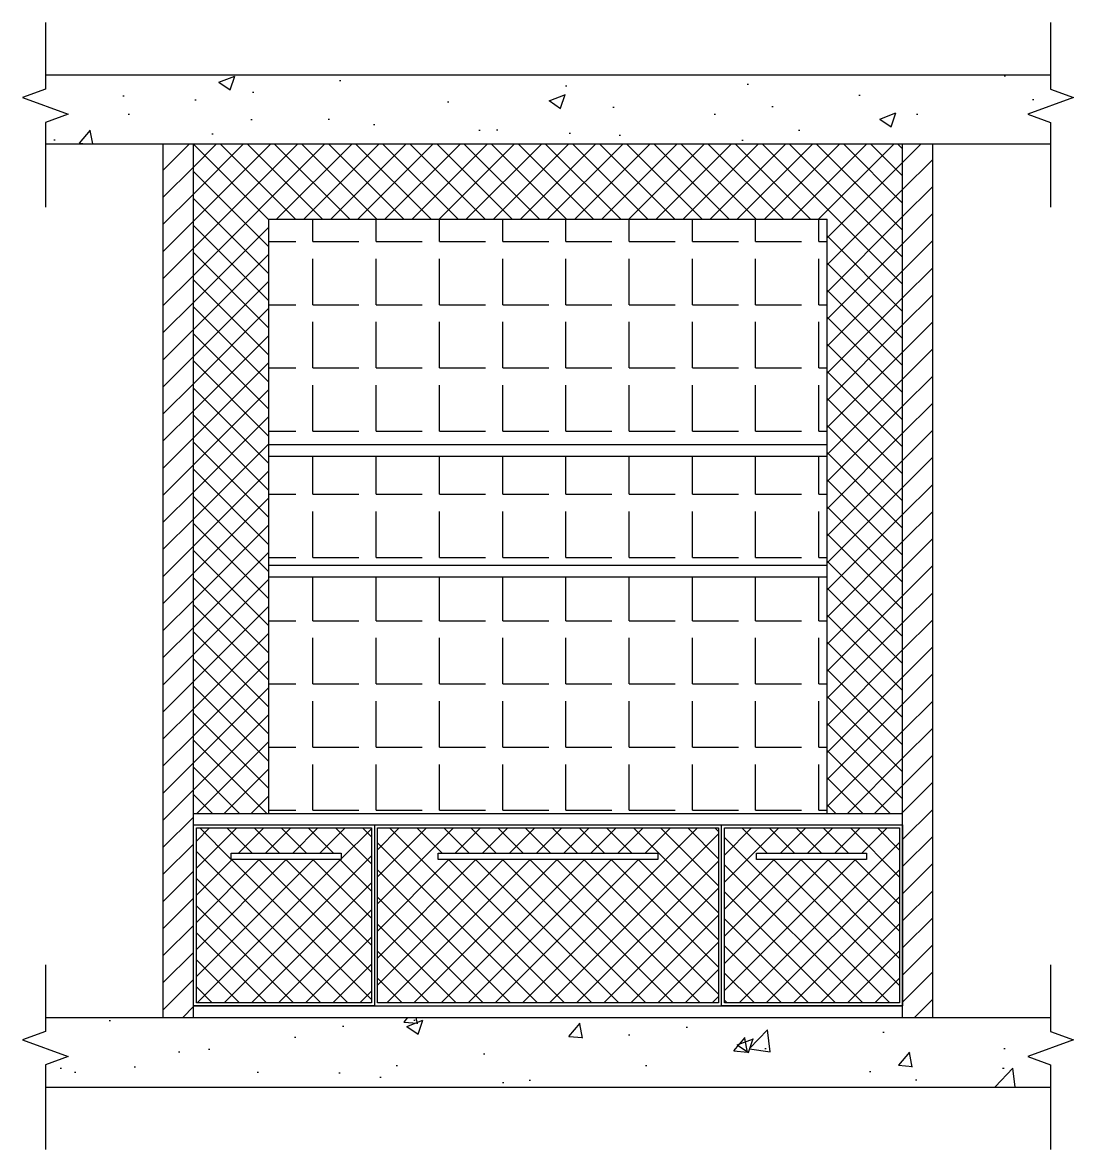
# Model space of a CAD drawing. Header units: millimetres. Extents: x -184691 to 158232, y -112569 to 33289.
# Drawn here: x 136507 to 139989, y -9716 to -5979 of the extents above; entities that cross this region are included whole.
import ezdxf

# ---------------------------------------------------------------- set-up
doc = ezdxf.new("R2010")
doc.units = ezdxf.units.MM
doc.header["$LTSCALE"] = 10

msp = doc.modelspace()

# ---------------------------------------------------------------- hatches: boundary and pattern name
h = msp.add_hatch()
h.set_pattern_fill('AR-CONC', color=256, scale=3, style=0)
h.set_pattern_definition([(50, (-142490.17, 0), (546.554, -47.81726), [57.15, -628.65]), (355, (-142490.17, 0), (-105.7285, 573.1699), [45.72, -502.92]), (100.451, (-142444.6, -4), (440.8275, 525.3501), [48.57, -534.27]), (46.1842, (-142490.2, 152.4), (813.2371, -126.127), [85.725, -942.975]), (96.6356, (-142422.4, 141.9), (712.2127, 742.2767), [72.855, -801.405]), (351.184, (-142490.2, 152.4), (712.2138, 742.2754), [68.58, -754.38]), (21, (-142413.97, 114.3), (454.84464, -306.79656), [57.15, -628.65]), (326, (-142413.97, 114.3), (185.4061, 552.5639), [45.72, -502.92]), (71.4514, (-142376.07, 88.73), (640.2495, 245.7686), [48.57, -534.27]), (37.5, (-142490.17, 0), (9.26581, 253.66512), [0, -496.824, 0, -510.54, 0, -504.825]), (7.5, (-142490.17, 0), (200.459, 300.54172), [0, -291.084, 0, -485.394, 0, -192.405]), (327.5, (-142660.1, 0), (406.77179, -17.18623), [0, -190.5, 0, -594.36, 0, -788.67]), (317.5, (-142736.3, 0), (444.38754, 76.27947), [0, -247.65, 0, -394.716, 0, -560.07])])
h.paths.add_polyline_path([(139912.7, -6310.6), (139836.9, -6283), (139988.6, -6227.8), (139912.7, -6200.2), (139912.7, -6153.2), (136582.4, -6153.2), (136582.4, -6200.2), (136506.5, -6227.8), (136658.2, -6283), (136582.4, -6310.6), (136582.4, -6381.8), (139912.7, -6381.8)])
h.paths.add_polyline_path([(139836.9, -9407.6), (139988.6, -9352.4), (139912.7, -9324.8), (139912.7, -9277.8), (136582.4, -9277.8), (136582.4, -9324.8), (136506.5, -9352.4), (136658.2, -9407.6), (136582.4, -9435.2), (136582.4, -9509), (139912.7, -9509), (139912.7, -9435.2)])
h = msp.add_hatch()
h.set_pattern_fill('ANSI31', color=256, scale=20, style=0)
h.set_pattern_definition([(45, (-142490.17, 0), (-44.90128, 44.90128), [])])
h.paths.add_polyline_path([(137072.5, -6381.8), (136972.5, -6381.8), (136972.5, -9277.8), (137072.5, -9277.8)])
h.paths.add_polyline_path([(139522.5, -6381.8), (139422.5, -6381.8), (139422.5, -9277.8), (139522.5, -9277.8)])
h = msp.add_hatch()
h.set_pattern_fill('ANSI37', color=256, scale=20, style=0)
h.set_pattern_definition([(45, (-142490.17, 0), (-44.90128, 44.90128), []), (135, (-142490.17, 0), (-44.90128, -44.90128), [])])
h.paths.add_polyline_path([(137662.5, -8649.8), (137082.5, -8649.8), (137082.5, -9229.8), (137662.5, -9229.8)])
h.paths.add_polyline_path([(137198.2, -8754.9), (137198.2, -8733.7), (137562.5, -8733.7), (137562.5, -8754.9)], flags=16)
h.paths.add_polyline_path([(138812.5, -8649.8), (137682.5, -8649.8), (137682.5, -9229.8), (138812.5, -9229.8)])
h.paths.add_polyline_path([(137883.4, -8754.9), (137883.4, -8733.7), (138611.9, -8733.7), (138611.9, -8754.9)], flags=16)
h.paths.add_polyline_path([(139412.5, -8649.8), (138832.5, -8649.8), (138832.5, -9229.8), (139412.5, -9229.8)])
h.paths.add_polyline_path([(138938.8, -8754.9), (138938.8, -8733.7), (139303, -8733.7), (139303, -8754.9)], flags=16)
h.paths.add_polyline_path([(139422.5, -6381.8), (137072.5, -6381.8), (137072.5, -8601.8), (137322.5, -8601.8), (137322.5, -6631.8), (139172.5, -6631.8), (139172.5, -8601.8), (139422.5, -8601.8)])
h = msp.add_hatch()
h.set_pattern_fill('ANGLE', color=256, scale=30, style=0)
h.set_pattern_definition([(0, (-142490.17, 0), (0, 209.55), [152.4, -57.15]), (90, (-142490.17, 0), (-209.55, 1e-14), [152.4, -57.15])])
h.paths.add_polyline_path([(139172.5, -6631.8), (137322.5, -6631.8), (137322.5, -7378.8), (139172.5, -7378.8)])
h.paths.add_polyline_path([(139172.5, -7416.8), (137322.5, -7416.8), (137322.5, -7778.8), (139172.5, -7778.8)])
h.paths.add_polyline_path([(139172.5, -7816.8), (137322.5, -7816.8), (137322.5, -8601.8), (139172.5, -8601.8)])

# ---------------------------------------------------------------- linework, layer by layer
for p, q in [((136582.4, -6153.2), (139912.7, -6153.2)), ((136582.4, -6381.8), (139912.7, -6381.8)), ((136972.5, -9277.8), (136972.5, -6381.8)), ((137072.5, -9277.8), (137072.5, -6381.8)), ((139422.5, -9277.8), (139422.5, -6381.8)), ((139522.5, -9277.8), (139522.5, -6381.8)), ((137322.5, -6631.8), (139172.5, -6631.8)), ((137322.5, -8601.8), (137322.5, -6631.8)), ((139172.5, -8601.8), (139172.5, -6631.8)), ((137322.5, -7378.8), (139172.5, -7378.8)), ((137322.5, -7416.8), (139172.5, -7416.8)), ((137322.5, -7778.8), (139172.5, -7778.8)), ((137322.5, -7816.8), (139172.5, -7816.8)), ((137072.5, -8601.8), (139422.5, -8601.8)), ((137072.5, -8639.8), (139422.5, -8639.8)), ((137072.5, -9239.8), (139422.5, -9239.8)), ((136582.4, -9277.8), (139912.7, -9277.8)), ((136582.4, -9509), (139912.7, -9509))]:
    msp.add_line(p, q)
at = {"linetype": 'Continuous'}
for points in [[(136582.4, -5979.4), (136582.4, -6200.2), (136506.5, -6227.8), (136658.2, -6283), (136582.4, -6310.6), (136582.4, -6591.3)], [(139912.7, -5979.4), (139912.7, -6200.2), (139988.6, -6227.8), (139836.9, -6283), (139912.7, -6310.6), (139912.7, -6591.3)], [(136582.4, -9104), (136582.4, -9324.8), (136506.5, -9352.4), (136658.2, -9407.6), (136582.4, -9435.2), (136582.4, -9715.9)], [(139912.7, -9104), (139912.7, -9324.8), (139988.6, -9352.4), (139836.9, -9407.6), (139912.7, -9435.2), (139912.7, -9715.9)]]:
    msp.add_lwpolyline(points, dxfattribs=at)
for points in [[(137072.5, -8639.8), (137672.5, -8639.8), (137672.5, -9239.8), (137072.5, -9239.8)], [(137082.5, -8649.8), (137662.5, -8649.8), (137662.5, -9229.8), (137082.5, -9229.8)], [(137682.5, -8649.8), (138812.5, -8649.8), (138812.5, -9229.8), (137682.5, -9229.8)], [(138822.5, -8639.8), (139422.5, -8639.8), (139422.5, -9239.8), (138822.5, -9239.8)], [(138832.5, -8649.8), (139412.5, -8649.8), (139412.5, -9229.8), (138832.5, -9229.8)], [(137198.2, -8733.7), (137562.5, -8733.7), (137562.5, -8754.9), (137198.2, -8754.9)], [(137883.4, -8733.7), (138611.9, -8733.7), (138611.9, -8754.9), (137883.4, -8754.9)], [(138938.8, -8733.7), (139303, -8733.7), (139303, -8754.9), (138938.8, -8754.9)]]:
    msp.add_lwpolyline(points, close=True)

doc.saveas('drawing.dxf')
